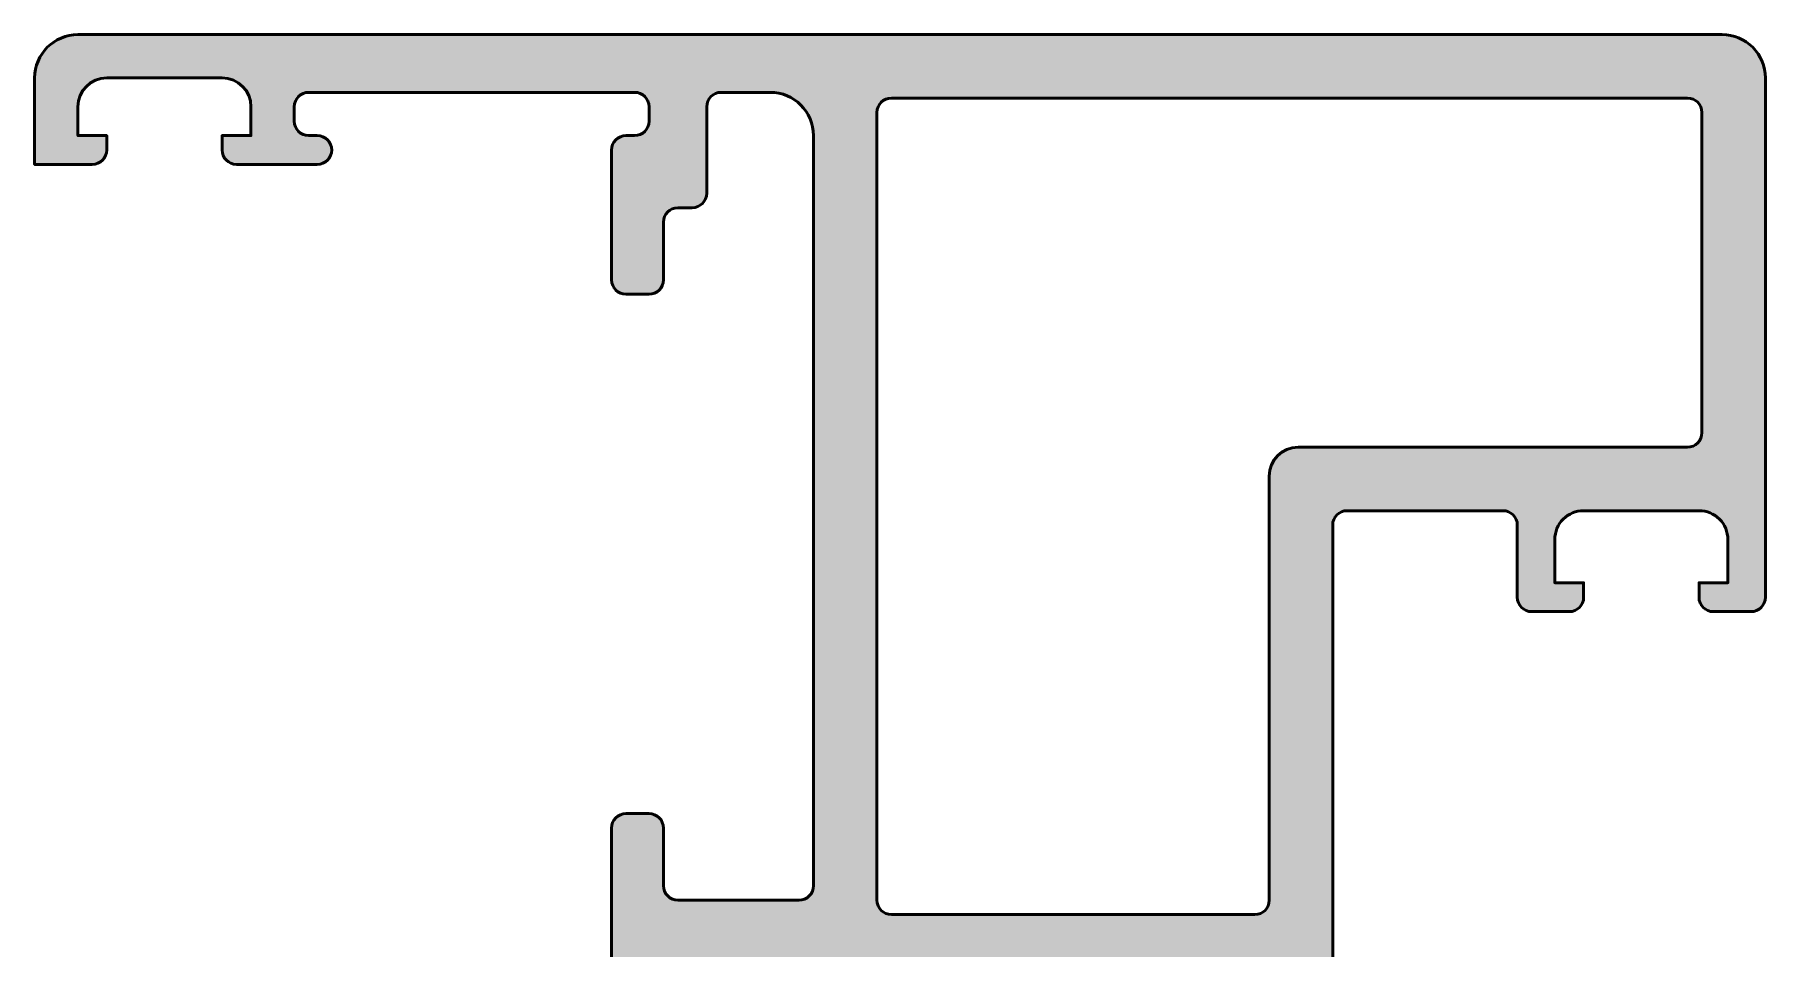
# Model space of a CAD drawing. Extents: x -45 to 15, y 0 to 92.5.
# Drawn here: x -45 to 15, y 60.8 to 92.5 of the extents above; entities that cross this region are included whole.
import ezdxf

# ---------------------------------------------------------------- set-up
doc = ezdxf.new("R2010")
doc.units = 0
doc.layers.add('0S-Alu contour', color=7, linetype='Continuous', lineweight=50)
doc.layers.add('0S-Alu hatch', color=252, linetype='Continuous', lineweight=25)

# ---------------------------------------------------------------- blocks, each defined once
blk = doc.blocks.new('462460__0DCD069C_1931_4D1E_A4BE_F119B03D7951_')
at = {"layer": '0S-Alu hatch'}
h = blk.add_hatch(color=256, dxfattribs=at)
edge = h.paths.add_edge_path()
edge.add_line((-24.49999999999989, 83.50000000000006), (-23.6999999999999, 83.50000000000006))
edge.add_arc((-23.69999999999991, 84.00000000000007), 0.5000000000000142, 270.0000000000012, 360)
edge.add_line((-23.1999999999999, 84.00000000000007), (-23.19999999999989, 86.00000000000006))
edge.add_ellipse((-22.6999999999999, 86.00000000000006), major_axis=(-0.4999999999999929, 0), ratio=1, start_angle=270, end_angle=360, ccw=False)
edge.add_line((-22.6999999999999, 86.50000000000006), (-22.19999999999989, 86.50000000000006))
edge.add_arc((-22.19999999999988, 87.00000000000004), 0.4999999999999858, 269.9999999999992, 360)
edge.add_line((-21.6999999999999, 87.00000000000001), (-21.69999999999987, 90.00000000000006))
edge.add_ellipse((-21.19999999999988, 90.00000000000006), major_axis=(-0.5, 0), ratio=1, start_angle=269.9999999999996, end_angle=360, ccw=False)
edge.add_line((-21.19999999999987, 90.50000000000006), (-19.49999999999989, 90.50000000000006))
edge.add_ellipse((-19.4999999999999, 89.00000000000006), major_axis=(-1.5, 0), ratio=1, start_angle=180, end_angle=269.9999999999999, ccw=False)
edge.add_line((-17.9999999999999, 89.00000000000006), (-17.99999999999988, 63.00000000000006))
edge.add_ellipse((-18.49999999999988, 63.00000000000006), major_axis=(-0.5000000000000036, 0), ratio=1, start_angle=89.9999999999996, end_angle=180, ccw=False)
edge.add_line((-18.49999999999989, 62.50000000000006), (-22.69999999999989, 62.50000000000005))
edge.add_ellipse((-22.69999999999989, 63.00000000000005), major_axis=(-0.5, 0), ratio=1, start_angle=0, end_angle=90.0000000000004, ccw=False)
edge.add_line((-23.19999999999989, 63.00000000000004), (-23.19999999999989, 65.00000000000006))
edge.add_arc((-23.69999999999991, 65.00000000000006), 0.5000000000000142, 0, 89.99999999999959)
edge.add_line((-23.6999999999999, 65.50000000000007), (-24.4999999999999, 65.50000000000006))
edge.add_arc((-24.49999999999991, 65.00000000000004), 0.5000000000000142, 89.99999999999876, 180)
edge.add_line((-24.99999999999992, 65.00000000000004), (-24.9999999999999, 60.50000000000001))
edge.add_arc((-24.4999999999999, 60.5), 0.5000000000000036, 180, 269.9999999999996)
edge.add_line((-24.4999999999999, 60), (-12.99999999999989, 60))
edge.add_ellipse((-13.07883644654294, 59.73247940800688), major_axis=(-0.2788950563274422, 0), ratio=1, start_angle=178.835410625902, end_angle=253.5801235805076, ccw=False)
edge.add_line((-12.79999899999988, 59.7268110000085), (-12.79999899999989, 59.27321700000852))
edge.add_ellipse((-13.07886709564306, 59.26755634053145), major_axis=(-0.2789255417371578, 0), ratio=1, start_angle=106.42459455535581, end_angle=181.1628700728881, ccw=False)
edge.add_line((-12.99999999999989, 59.0000130000085), (-12.99999999999989, 57.12000200000002))
edge.add_arc((-12.69999999999988, 57.12000200000002), 0.3000000000000114, 180, 270)
edge.add_line((-12.69999999999988, 56.820002), (-11.72002568095711, 56.820002))
edge.add_arc((-11.72002568095711, 57.12000200000001), 0.3000000000000114, 270, 360)
edge.add_line((-11.4200256809571, 57.12000200000001), (-11.4200256809571, 59.87999999999999))
edge.add_ellipse((-11.30002568095699, 59.87999999999999), major_axis=(-0.120000000000104, 0), ratio=1, start_angle=269.8947161006412, end_angle=360, ccw=False)
edge.add_line((-11.29980517499791, 59.99999979740461), (-9.000001541696253, 59.99999977104916))
edge.add_ellipse((-9.000001541691045, 59.50000013670663), major_axis=(-0.4999996343425437, 0), ratio=1, start_angle=179.9999726792434, end_angle=270.00000000059686, ccw=False)
edge.add_line((-8.500001907348558, 59.49999989828822), (-8.500001907348594, 55.59996209954124))
edge.add_line((-8.500001907348594, 55.59996209954124), (-10.35883387074068, 54.52676496509852))
edge.add_arc((-10.21768756607909, 54.28229239412406), 0.2822926093231702, 120.0000000000009, 269.9999999999986)
edge.add_line((-10.21768756607909, 53.99999978480089), (-2.782312433920718, 53.99999978480087))
edge.add_arc((-2.782312433920718, 54.28229239412406), 0.2822926093231928, 270, 419.9999999999967)
edge.add_line((-2.641166129259107, 54.52676496509853), (-4.499998092651213, 55.59996209954124))
edge.add_line((-4.499998092651213, 55.59996209954124), (-4.499998092651213, 59.49999989828823))
edge.add_ellipse((-3.999998458308712, 59.5000001367066), major_axis=(-0.4999996343425579, 0), ratio=1, start_angle=-90.00000000059748, end_angle=2.7320756714743766e-05, ccw=False)
edge.add_line((-3.999998458303497, 59.99999977104916), (-1.700194825026488, 59.99999979740461))
edge.add_ellipse((-1.699974319042776, 59.88000000000005), major_axis=(-0.1200000000000942, 0), ratio=1, start_angle=180, end_angle=270.10528391111745, ccw=False)
edge.add_line((-1.579974319042682, 59.88000000000005), (-1.579974319042679, 57.12000200000006))
edge.add_arc((-1.279974319042689, 57.12000200000006), 0.29999999999999, 180, 270)
edge.add_line((-1.279974319042689, 56.82000200000008), (-0.2999999999998935, 56.82000200000006))
edge.add_arc((-0.2999999999999005, 57.12000200000006), 0.3000000000000043, 270.0000000000013, 360)
edge.add_line((1.038e-13, 57.12000200000006), (1.038e-13, 59.00001300000857))
edge.add_ellipse((0.0788670956432725, 59.26755634053151), major_axis=(-0.2789255417371511, 0), ratio=1, start_angle=-1.1628700728879835, end_angle=73.57540544464513, ccw=False)
edge.add_line((-0.200000999999897, 59.27321700000858), (-0.2000009999998966, 59.72681100000857))
edge.add_ellipse((0.0788364465431542, 59.73247940800696), major_axis=(-0.2788950563274381, 0), ratio=1, start_angle=-73.58012358050621, end_angle=1.1645893740997053, ccw=False)
edge.add_line((1.023e-13, 60.00000000000007), (9.66e-14, 75.50000000000006))
edge.add_ellipse((0.5000000000001038, 75.50000000000006), major_axis=(-0.5000000000000071, 0), ratio=1, start_angle=269.9999999999992, end_angle=360, ccw=False)
edge.add_line((0.5000000000001109, 76.00000000000006), (5.900000000000123, 76.00000000000004))
edge.add_ellipse((5.900000000000123, 75.50000000000004), major_axis=(-0.5, 0), ratio=1, start_angle=180, end_angle=270, ccw=False)
edge.add_line((6.400000000000123, 75.50000000000004), (6.400000000000116, 73.00000000000004))
edge.add_arc((6.900000000000116, 73.00000000000006), 0.5, 180, 270.0000000000017)
edge.add_line((6.90000000000013, 72.50000000000006), (8.20000000000012, 72.50000000000006))
edge.add_arc((8.200000000000111, 73.00000000000004), 0.4999999999999858, 270.0000000000008, 360)
edge.add_line((8.700000000000099, 73.00000000000003), (8.700000000000106, 73.50000000000006))
edge.add_line((8.700000000000106, 73.50000000000006), (7.70000000000012, 73.50000000000006))
edge.add_line((7.70000000000012, 73.50000000000006), (7.70000000000012, 75.00000000000006))
edge.add_ellipse((8.70000000000012, 75.00000000000004), major_axis=(-1, 0), ratio=1, start_angle=269.9999999999992, end_angle=360, ccw=False)
edge.add_line((8.700000000000134, 76.00000000000004), (12.70000000000011, 76.00000000000004))
edge.add_ellipse((12.70000000000012, 75.00000000000006), major_axis=(-0.9999999999999857, 0), ratio=1, start_angle=180, end_angle=270.0000000000004, ccw=False)
edge.add_line((13.7000000000001, 75.00000000000006), (13.70000000000015, 73.50000000000006))
edge.add_line((13.70000000000015, 73.50000000000006), (12.70000000000011, 73.50000000000006))
edge.add_line((12.70000000000011, 73.50000000000006), (12.70000000000011, 73.00000000000006))
edge.add_arc((13.20000000000011, 73.00000000000006), 0.5, 180, 270)
edge.add_line((13.20000000000011, 72.50000000000006), (14.50000000000011, 72.50000000000006))
edge.add_arc((14.50000000000011, 73.00000000000001), 0.4999999999999574, 270.0000000000008, 360)
edge.add_line((15.00000000000007, 73), (15.0000000000001, 91.00000000000006))
edge.add_arc((13.5000000000001, 91.00000000000006), 1.5, 0, 90.00000000000028)
edge.add_line((13.50000000000009, 92.50000000000006), (-43.49999999999988, 92.50000000000006))
edge.add_arc((-43.49999999999988, 91.00000000000006), 1.5, 90, 180)
edge.add_line((-44.99999999999988, 91.00000000000006), (-44.99999999999988, 88.00000000000006))
edge.add_line((-44.99999999999988, 88.00000000000006), (-42.99999999999989, 88.00000000000006))
edge.add_arc((-42.99999999999989, 88.50000000000006), 0.5, 270, 360)
edge.add_line((-42.49999999999988, 88.50000000000006), (-42.49999999999988, 89.00000000000006))
edge.add_line((-42.49999999999988, 89.00000000000006), (-43.49999999999988, 89.00000000000006))
edge.add_line((-43.49999999999988, 89.00000000000006), (-43.49999999999988, 90.00000000000006))
edge.add_ellipse((-42.49999999999988, 90.00000000000006), major_axis=(-1, 0), ratio=1, start_angle=270, end_angle=360, ccw=False)
edge.add_line((-42.49999999999988, 91.00000000000006), (-38.49999999999989, 91.00000000000006))
edge.add_ellipse((-38.49999999999989, 90.00000000000006), major_axis=(-1, 0), ratio=1, start_angle=180, end_angle=270, ccw=False)
edge.add_line((-37.49999999999989, 90.00000000000006), (-37.49999999999989, 89.00000000000006))
edge.add_line((-37.49999999999989, 89.00000000000006), (-38.49999999999989, 89.00000000000006))
edge.add_line((-38.49999999999989, 89.00000000000006), (-38.49999999999989, 88.50000000000006))
edge.add_arc((-37.99999999999989, 88.50000000000006), 0.5, 180, 270)
edge.add_line((-37.99999999999989, 88.00000000000006), (-35.19999999999989, 88.00000000000006))
edge.add_arc((-35.19999999999989, 88.50000000000006), 0.5, 270, 450)
edge.add_line((-35.19999999999989, 89.00000000000006), (-35.49999999999989, 89.00000000000006))
edge.add_ellipse((-35.49999999999989, 89.50000000000006), major_axis=(-0.5, 0), ratio=1, start_angle=0, end_angle=90, ccw=False)
edge.add_line((-35.99999999999989, 89.50000000000006), (-35.99999999999989, 90.00000000000006))
edge.add_ellipse((-35.49999999999989, 90.00000000000006), major_axis=(-0.5, 0), ratio=1, start_angle=270.0000000000008, end_angle=360, ccw=False)
edge.add_line((-35.4999999999999, 90.50000000000006), (-24.19999999999991, 90.50000000000006))
edge.add_ellipse((-24.19999999999991, 90.00000000000006), major_axis=(-0.5000000000000142, 0), ratio=1, start_angle=180, end_angle=270, ccw=False)
edge.add_line((-23.69999999999989, 90.00000000000006), (-23.6999999999999, 89.50000000000004))
edge.add_ellipse((-24.19999999999991, 89.50000000000006), major_axis=(-0.5000000000000036, 0), ratio=1, start_angle=90, end_angle=180, ccw=False)
edge.add_line((-24.19999999999991, 89.00000000000006), (-24.49999999999988, 89.00000000000003))
edge.add_arc((-24.49999999999989, 88.50000000000006), 0.4999999999999858, 89.99999999999837, 180)
edge.add_line((-24.99999999999988, 88.50000000000006), (-24.99999999999989, 84.00000000000006))
edge.add_arc((-24.49999999999989, 84.00000000000006), 0.5, 180, 269.9999999999996)
edge = h.paths.add_edge_path()
edge.add_line((-15.79999999999988, 62.50000000000004), (-15.79999999999989, 89.80000000000003))
edge.add_ellipse((-15.29999999999989, 89.80000000000003), major_axis=(-0.5, 0), ratio=1, start_angle=270.0000000000004, end_angle=360, ccw=False)
edge.add_line((-15.2999999999999, 90.30000000000004), (12.30000000000008, 90.30000000000004))
edge.add_ellipse((12.30000000000008, 89.80000000000003), major_axis=(-0.5, 0), ratio=1, start_angle=180, end_angle=269.9999999999992, ccw=False)
edge.add_line((12.80000000000008, 89.80000000000003), (12.80000000000008, 78.70000000000005))
edge.add_ellipse((12.30000000000008, 78.70000000000005), major_axis=(-0.5, 0), ratio=1, start_angle=89.9999999999992, end_angle=180, ccw=False)
edge.add_line((12.30000000000008, 78.20000000000005), (-1.199999999999906, 78.20000000000005))
edge.add_arc((-1.199999999999906, 77.20000000000005), 1, 90.00000000000006, 180)
edge.add_line((-2.199999999999906, 77.20000000000005), (-2.199999999999891, 62.50000000000003))
edge.add_ellipse((-2.699999999999884, 62.50000000000003), major_axis=(-0.4999999999999929, 0), ratio=1, start_angle=90, end_angle=180, ccw=False)
edge.add_line((-2.699999999999884, 62.00000000000004), (-15.29999999999988, 62.00000000000005))
edge.add_ellipse((-15.29999999999988, 62.50000000000005), major_axis=(-0.5, 0), ratio=1, start_angle=0, end_angle=90.0000000000004, ccw=False)
at = {"layer": '0S-Alu contour', "color": 7}
for points in [[(13.50000000000009, 92.50000000000006), (-43.49999999999988, 92.50000000000006)], [(-44.99999999999988, 91.00000000000006), (-44.99999999999988, 88.00000000000006), (-42.99999999999989, 88.00000000000006)], [(-42.49999999999988, 91.00000000000006), (-38.49999999999989, 91.00000000000006)], [(15.00000000000007, 73), (15.0000000000001, 91.00000000000006)], [(-35.4999999999999, 90.50000000000006), (-24.19999999999991, 90.50000000000006)], [(-21.19999999999987, 90.50000000000006), (-19.49999999999989, 90.50000000000006)], [(-15.2999999999999, 90.30000000000004), (12.30000000000008, 90.30000000000004)], [(-42.49999999999988, 88.50000000000006), (-42.49999999999988, 89.00000000000006), (-43.49999999999988, 89.00000000000006), (-43.49999999999988, 90.00000000000006)], [(-37.49999999999989, 90.00000000000006), (-37.49999999999989, 89.00000000000006), (-38.49999999999989, 89.00000000000006), (-38.49999999999989, 88.50000000000006)], [(-35.99999999999989, 89.50000000000006), (-35.99999999999989, 90.00000000000006)], [(-23.69999999999989, 90.00000000000006), (-23.6999999999999, 89.50000000000004)], [(-21.6999999999999, 87.00000000000001), (-21.69999999999987, 90.00000000000006)], [(-15.79999999999988, 62.50000000000004), (-15.79999999999989, 89.80000000000003)], [(12.80000000000008, 89.80000000000003), (12.80000000000008, 78.70000000000005)], [(-35.19999999999989, 89.00000000000006), (-35.49999999999989, 89.00000000000006)], [(-24.19999999999991, 89.00000000000006), (-24.49999999999988, 89.00000000000003)], [(-17.9999999999999, 89.00000000000006), (-17.99999999999988, 63.00000000000006)], [(-24.99999999999988, 88.50000000000006), (-24.99999999999989, 84.00000000000006)], [(-37.99999999999989, 88.00000000000006), (-35.19999999999989, 88.00000000000006)], [(-22.6999999999999, 86.50000000000006), (-22.19999999999989, 86.50000000000006)], [(-23.1999999999999, 84.00000000000007), (-23.19999999999989, 86.00000000000006)], [(-24.49999999999989, 83.50000000000006), (-23.6999999999999, 83.50000000000006)], [(12.30000000000008, 78.20000000000005), (-1.199999999999906, 78.20000000000005)], [(-2.199999999999906, 77.20000000000005), (-2.199999999999891, 62.50000000000003)], [(0.5000000000001109, 76.00000000000006), (5.900000000000123, 76.00000000000004)], [(8.700000000000134, 76.00000000000004), (12.70000000000011, 76.00000000000004)], [(1.023e-13, 60.00000000000007), (9.66e-14, 75.50000000000006)], [(6.400000000000123, 75.50000000000004), (6.400000000000116, 73.00000000000004)], [(8.700000000000099, 73.00000000000003), (8.700000000000106, 73.50000000000006), (7.70000000000012, 73.50000000000006), (7.70000000000012, 75.00000000000006)], [(13.7000000000001, 75.00000000000006), (13.70000000000015, 73.50000000000006), (12.70000000000011, 73.50000000000006), (12.70000000000011, 73.00000000000006)], [(6.90000000000013, 72.50000000000006), (8.20000000000012, 72.50000000000006)], [(13.20000000000011, 72.50000000000006), (14.50000000000011, 72.50000000000006)], [(-23.6999999999999, 65.50000000000007), (-24.4999999999999, 65.50000000000006)], [(-24.99999999999992, 65.00000000000004), (-24.9999999999999, 60.50000000000001)], [(-23.19999999999989, 63.00000000000004), (-23.19999999999989, 65.00000000000006)], [(-18.49999999999989, 62.50000000000006), (-22.69999999999989, 62.50000000000005)], [(-2.699999999999884, 62.00000000000004), (-15.29999999999988, 62.00000000000005)], [(-24.4999999999999, 60), (-12.99999999999989, 60)], [(-12.79999899999988, 59.7268110000085), (-12.79999899999989, 59.27321700000852)], [(-11.4200256809571, 57.12000200000001), (-11.4200256809571, 59.87999999999999)], [(-11.29980517499791, 59.99999979740461), (-9.000001541696253, 59.99999977104916)], [(-8.500001907348558, 59.49999989828822), (-8.500001907348594, 55.59996209954124), (-10.35883387074068, 54.52676496509852)], [(-2.641166129259107, 54.52676496509853), (-4.499998092651213, 55.59996209954124), (-4.499998092651213, 59.49999989828823)], [(-3.999998458303497, 59.99999977104916), (-1.700194825026488, 59.99999979740461)], [(-1.579974319042682, 59.88000000000005), (-1.579974319042679, 57.12000200000006)], [(-0.200000999999897, 59.27321700000858), (-0.2000009999998966, 59.72681100000857)], [(-12.99999999999989, 59.0000130000085), (-12.99999999999989, 57.12000200000002)], [(1.038e-13, 57.12000200000006), (1.038e-13, 59.00001300000857)], [(-12.69999999999988, 56.820002), (-11.72002568095711, 56.820002)], [(-1.279974319042689, 56.82000200000008), (-0.2999999999998935, 56.82000200000006)], [(-10.21768756607909, 53.99999978480089), (-2.782312433920718, 53.99999978480087)]]:
    blk.add_lwpolyline(points, dxfattribs=at)
for centre, radius, start, end in [((-43.49999999999988, 91.00000000000006), 1.5, 90, 180), ((13.5000000000001, 91.00000000000006), 1.5, 0, 90.00000000000028), ((-35.19999999999989, 88.50000000000006), 0.5, 270, 90), ((-24.49999999999989, 88.50000000000006), 0.4999999999999858, 89.99999999999837, 180), ((-42.99999999999989, 88.50000000000006), 0.5, 270, 0), ((-37.99999999999989, 88.50000000000006), 0.5, 180, 270), ((-22.19999999999988, 87.00000000000004), 0.4999999999999858, 269.9999999999992, 0), ((-24.49999999999989, 84.00000000000006), 0.5, 180, 269.9999999999996), ((-23.69999999999991, 84.00000000000007), 0.5000000000000142, 270.0000000000012, 0), ((-1.199999999999906, 77.20000000000005), 1, 90.00000000000006, 180), ((6.900000000000116, 73.00000000000006), 0.5, 180, 270.0000000000017), ((8.200000000000111, 73.00000000000004), 0.4999999999999858, 270.0000000000008, 0), ((13.20000000000011, 73.00000000000006), 0.5, 180, 270), ((14.50000000000011, 73.00000000000001), 0.4999999999999574, 270.0000000000008, 0), ((-24.49999999999991, 65.00000000000004), 0.5000000000000142, 89.99999999999876, 180), ((-23.69999999999991, 65.00000000000006), 0.5000000000000142, 0, 89.99999999999959), ((-24.4999999999999, 60.5), 0.5000000000000036, 180, 269.9999999999996), ((-12.69999999999988, 57.12000200000002), 0.3000000000000114, 180, 270), ((-11.72002568095711, 57.12000200000001), 0.3000000000000114, 270, 0), ((-1.279974319042689, 57.12000200000006), 0.29999999999999, 180, 270), ((-0.2999999999999005, 57.12000200000006), 0.3000000000000043, 270.0000000000013, 0), ((-10.21768756607909, 54.28229239412406), 0.2822926093231702, 120.0000000000009, 269.9999999999986), ((-2.782312433920718, 54.28229239412406), 0.2822926093231928, 270, 59.99999999999673)]:
    blk.add_arc(centre, radius, start, end, dxfattribs=at)
at = {"layer": '0S-Alu contour', "color": 7, "extrusion": (0, 0, -1)}
for centre, radius, start, end in [((42.49999999999988, 90.00000000000006), 1, 0, 90), ((38.49999999999989, 90.00000000000006), 1, 90, 180), ((35.49999999999989, 90.00000000000006), 0.5, 0, 89.9999999999992), ((24.19999999999991, 90.00000000000006), 0.5000000000000142, 90, 180), ((21.19999999999988, 90.00000000000006), 0.5, 0, 90.0000000000004), ((19.4999999999999, 89.00000000000006), 1.5, 90.00000000000014, 180), ((15.29999999999989, 89.80000000000003), 0.5, 0, 89.99999999999959), ((-12.30000000000008, 89.80000000000003), 0.5, 90.00000000000081, 180), ((35.49999999999989, 89.50000000000006), 0.5, 270, 0), ((24.19999999999991, 89.50000000000006), 0.5000000000000036, 180, 270), ((22.6999999999999, 86.00000000000006), 0.4999999999999929, 0, 90), ((-12.30000000000008, 78.70000000000005), 0.5, 180, 270.0000000000008), ((-0.5000000000001038, 75.50000000000006), 0.5000000000000071, 0, 90.00000000000081), ((-5.900000000000123, 75.50000000000004), 0.5, 90, 180), ((-8.70000000000012, 75.00000000000004), 1, 0, 90.00000000000081), ((-12.70000000000012, 75.00000000000006), 0.9999999999999857, 89.99999999999959, 180), ((22.69999999999989, 63.00000000000005), 0.5, 269.9999999999996, 0), ((18.49999999999988, 63.00000000000006), 0.5000000000000036, 180, 270.0000000000004), ((15.29999999999988, 62.50000000000005), 0.5, 269.9999999999996, 0), ((2.699999999999884, 62.50000000000003), 0.4999999999999929, 180, 270), ((13.07883644654294, 59.73247940800688), 0.2788950563274422, 106.4198764194924, 181.1645893740981), ((11.30002568095699, 59.87999999999999), 0.120000000000104, 0, 90.10528389935881), ((9.000001541691045, 59.50000013670663), 0.4999996343425437, 89.99999999940317, 180.0000273207567), ((3.999998458308712, 59.5000001367066), 0.4999996343425579, 359.9999726792433, 90.00000000059762), ((1.699974319042776, 59.88000000000005), 0.1200000000000942, 89.89471608888255, 180), ((-0.0788364465431542, 59.73247940800696), 0.2788950563274381, 358.8354106259003, 73.58012358050618), ((13.07886709564306, 59.26755634053145), 0.2789255417371578, 178.8371299271119, 253.5754054446442), ((-0.0788670956432725, 59.26755634053151), 0.2789255417371511, 286.4245945553549, 1.162870072888105)]:
    blk.add_arc(centre, radius, start, end, dxfattribs=at)
blk = doc.blocks.new('442390__111BAE05_FFB6_42CB_B5FC_DE52F166889F_')
at = {"layer": '0S-Alu contour', "color": 7}
blk.add_blockref('462460__0DCD069C_1931_4D1E_A4BE_F119B03D7951_', (0, 0), dxfattribs=at)

msp = doc.modelspace()

# ---------------------------------------------------------------- block references
at = {"layer": '0S-Alu contour', "color": 7}
msp.add_blockref('442390__111BAE05_FFB6_42CB_B5FC_DE52F166889F_', (0, 0), dxfattribs=at)

doc.saveas('drawing.dxf')
